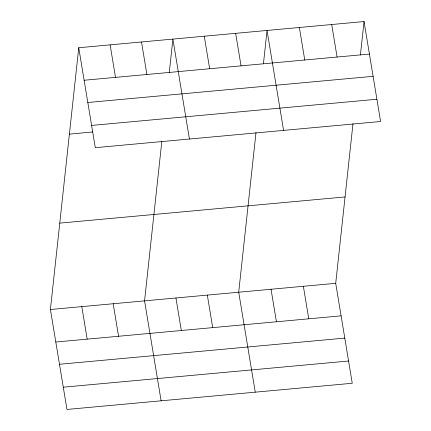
<?xml version="1.0" encoding="UTF-8"?>
<svg xmlns="http://www.w3.org/2000/svg" width="431" height="431" viewBox="0 0 431 431"><rect width="100%" height="100%" fill="white"/><g stroke="black" fill="none" stroke-linecap="round" stroke-linejoin="round"><path stroke-width="0.65" d="M352.989 123.643L335.711 283.323L352.256 383.267L66.961 409.45L50.416 309.506L78.744 47.733L364.039 21.55L380.584 121.494L95.289 147.677L78.744 47.733M161.846 141.185L144.563 300.865L161.108 400.808M169.281 72.467L172.89 39.092L189.435 139.035M255.992 132.543L238.709 292.223L255.254 392.167M263.427 63.831L267.037 30.456L283.582 130.399M360.424 54.926L364.039 21.55M84.131 80.252L369.421 54.069M87.811 102.503L373.106 76.319M91.609 125.426L376.899 99.243M69.396 134.122L92.767 131.972M59.764 223.123L345.059 196.935M50.416 309.506L335.711 283.323M55.798 342.025L341.093 315.842M59.483 364.276L344.773 338.093M63.276 387.2L348.571 361.016M331.703 24.519L337.09 57.037M299.373 27.487L304.755 60.006M303.376 286.286L308.758 318.811M235.655 33.332L241.042 65.851M271.045 289.255L276.427 321.774M204.272 36.215L209.66 68.734M207.327 295.106L212.709 327.625M141.508 41.974L146.896 74.493M175.945 297.983L181.327 330.502M110.126 44.856L115.513 77.375M113.181 303.747L118.563 336.266M81.798 306.624L87.181 339.143"/></g></svg>
